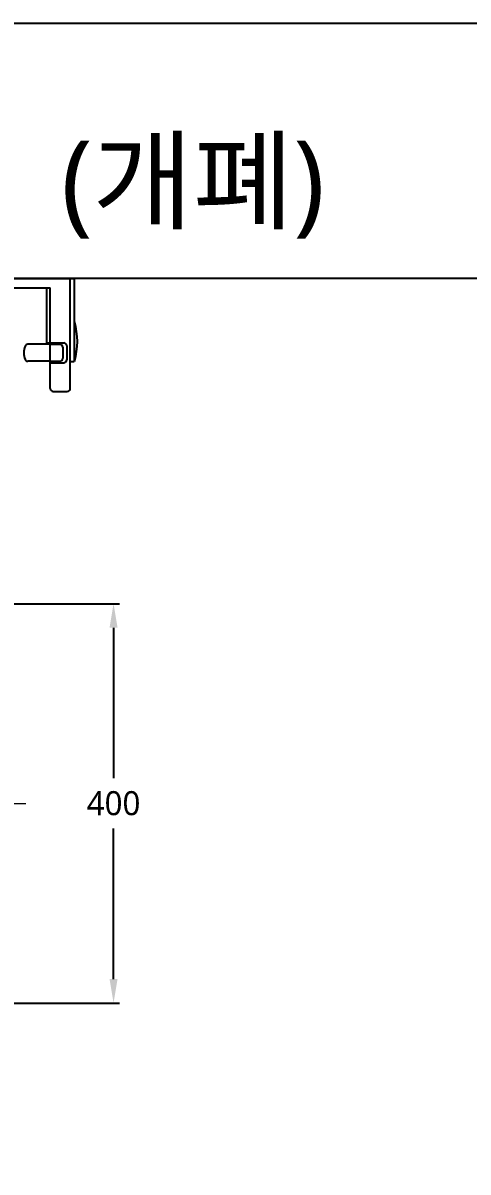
# Model space of a CAD drawing. Extents: x 2963 to 9049, y -570 to 1982.
# Drawn here: x 7168 to 7612, y 834 to 1982 of the extents above; entities that cross this region are included whole.
import ezdxf

# ---------------------------------------------------------------- set-up
doc = ezdxf.new("R2010")
doc.units = 0
doc.header["$LTSCALE"] = 20
doc.header["$MEASUREMENT"] = 0
doc.linetypes.add('CENTER', pattern=[2, 1.25, -0.25, 0.25, -0.25])
doc.layers.get('0').update_dxf_attribs({"linetype": 'CONTINUOUS'})
doc.layers.get('DEFPOINTS').update_dxf_attribs({"linetype": 'CONTINUOUS'})
for name, color, linetype in [('1', 7, 'CONTINUOUS'), ('3', 3, 'CONTINUOUS'), ('4', 4, 'CONTINUOUS'), ('6', 6, 'CONTINUOUS')]:
    doc.layers.add(name, color=color, linetype=linetype)
doc.styles.add('GHS', font='romans', dxfattribs={"bigfont": 'ghs'})
doc.styles.get("Standard").update_dxf_attribs({"font": 'NanumGothic.ttf'})
doc.dimstyles.get("Standard").update_dxf_attribs({"dimtxt": 2.7, "dimasz": 2.5, "dimexe": 1.5, "dimexo": 1.5, "dimgap": 1.5, "dimtad": 1, "dimdec": 0, "dimlfac": 10, "dimzin": 0, "dimdsep": 46, "dimtxsty": 'Standard', "dimcen": 0, "dimclrt": 2, "dimadec": 0, "dimazin": 0, "dimtfac": 1, "dimtdec": 0, "dimtmove": 0, "dimatfit": 3, "dimfxl": 0, "dimtolj": 1, "dimtzin": 0, "dimarcsym": 0})

# ---------------------------------------------------------------- blocks, each defined once
blk = doc.blocks.new('*D23')
at = {"color": 3, "lineweight": -2}
for p, q in [((6854.7, 1401.8), (7264.1, 1401.8)), ((7258.1, 1377.8), (7258.1, 1227.3)), ((7258.1, 1026.7), (7258.1, 1177.3)), ((6855, 1002.7), (7264.1, 1002.7))]:
    blk.add_line(p, q, dxfattribs=at)
at = {"color": 3}
for points in [[(7254.1, 1377.8), (7262.1, 1377.8), (7258.1, 1401.8)], [(7254.1, 1026.7), (7262.1, 1026.7), (7258.1, 1002.7)]]:
    blk.add_solid(points, dxfattribs=at)
at = {"layer": 'DEFPOINTS', "color": 0}
for p in [(6852.9, 1401.8), (6853.2, 1002.7), (7258.1, 1002.7)]:
    blk.add_point(p, dxfattribs=at)
at = {"color": 2, "insert": (7258.1, 1202.3), "char_height": 24, "attachment_point": 5}
blk.add_mtext('\\A1;400', dxfattribs=at)

msp = doc.modelspace()

# ---------------------------------------------------------------- linework, layer by layer
at = {"layer": '1', "color": 1, "linetype": 'CENTER', "lineweight": 0, "ltscale": 5}
msp.add_line((7170.4, 1201.8), (6425.2, 1201.8), dxfattribs=at)
at = {"layer": '3', "color": 7}
msp.add_lwpolyline([(6413.8, 1726.9), (6413.8, 1982.2), (9048.9, 1982.2), (9048.9, -198.2), (8341.3, -198.2)], dxfattribs=at)
at = {"layer": '4'}
for p, q in [((7046.9, 1726.9), (7218.9, 1726.9)), ((7214.9, 1616.9), (7214.9, 1726.9)), ((7218.9, 1726.9), (7218.9, 1643.9)), ((7070.9, 1717.6), (7194.9, 1717.6)), ((7191.2, 1717.6), (7191.2, 1662.6)), ((7194.9, 1616.9), (7194.9, 1717.6)), ((7194.9, 1661.1), (7172.5, 1661.1)), ((7191.2, 1662.6), (7194.9, 1662.6)), ((7194.9, 1662.6), (7208.3, 1662.6)), ((7194.9, 1661.1), (7204.3, 1661.1)), ((7207.3, 1658.1), (7207.3, 1647.1)), ((7211.3, 1659.6), (7211.3, 1645.6)), ((7194.9, 1644.1), (7172.5, 1644.1)), ((7194.9, 1644.1), (7204.3, 1644.1)), ((7194.9, 1642.6), (7208.3, 1642.6)), ((7214.9, 1643.9), (7218.9, 1643.9)), ((7197.9, 1613.9), (7211.9, 1613.9))]:
    msp.add_line(p, q, dxfattribs=at)
for centre, radius, start, end in [((7153.8, 1663.9), 68.2, 342.9409, 17.0591), ((7187, 1652.6), 18.5, 159.257, 200.743), ((7172.5, 1658.1), 3, 90, 159.257), ((7204.3, 1658.1), 3, 0, 90), ((7208.3, 1659.6), 3, 0, 90), ((7172.5, 1647.1), 3, 200.743, 270), ((7204.3, 1647.1), 3, 270, 0), ((7208.3, 1645.6), 3, 270, 0), ((7197.9, 1616.9), 3, 180, 270), ((7211.9, 1616.9), 3, 270, 0)]:
    msp.add_arc(centre, radius, start, end, dxfattribs=at)
at = {"layer": '6'}
msp.add_lwpolyline([(7674.3, 1726.9), (6412.9, 1726.9), (6412.9, -198.2), (7812.9, -198.2)], dxfattribs=at)

# ---------------------------------------------------------------- texts
at = {"insert": (6449.2, 1864.5), "char_height": 80, "width": 1407.327, "attachment_point": 1, "style": 'GHS'}
msp.add_mtext('{\\fNanumGothic|b0|i0|c0|p50;DST-8000,8001\\fNanumGothic|b0|i0|c129|p50; (개폐)}', dxfattribs=at)

# ---------------------------------------------------------------- dimensions: what is measured, and where the dimension line sits
dim = msp.add_linear_dim(base=(7258.1, 1002.7), p1=(6852.9, 1401.8), p2=(6853.2, 1002.7), angle=90, text='400', dimstyle='Standard', override={"dimscale": 1.2, "dimtxt": 20, "dimasz": 20, "dimexe": 5, "dimgap": 10, "dimtih": 1, "dimtoh": 1, "dimlfac": 1, "dimzin": 12, "dimclrd": 3, "dimclre": 3, "dimazin": 2, "dimarcsym": 1})
dim.commit()
dim.dimension.update_dxf_attribs({"geometry": '*D23', "text_midpoint": (7258.1, 1202.3)})

doc.saveas('drawing.dxf')
